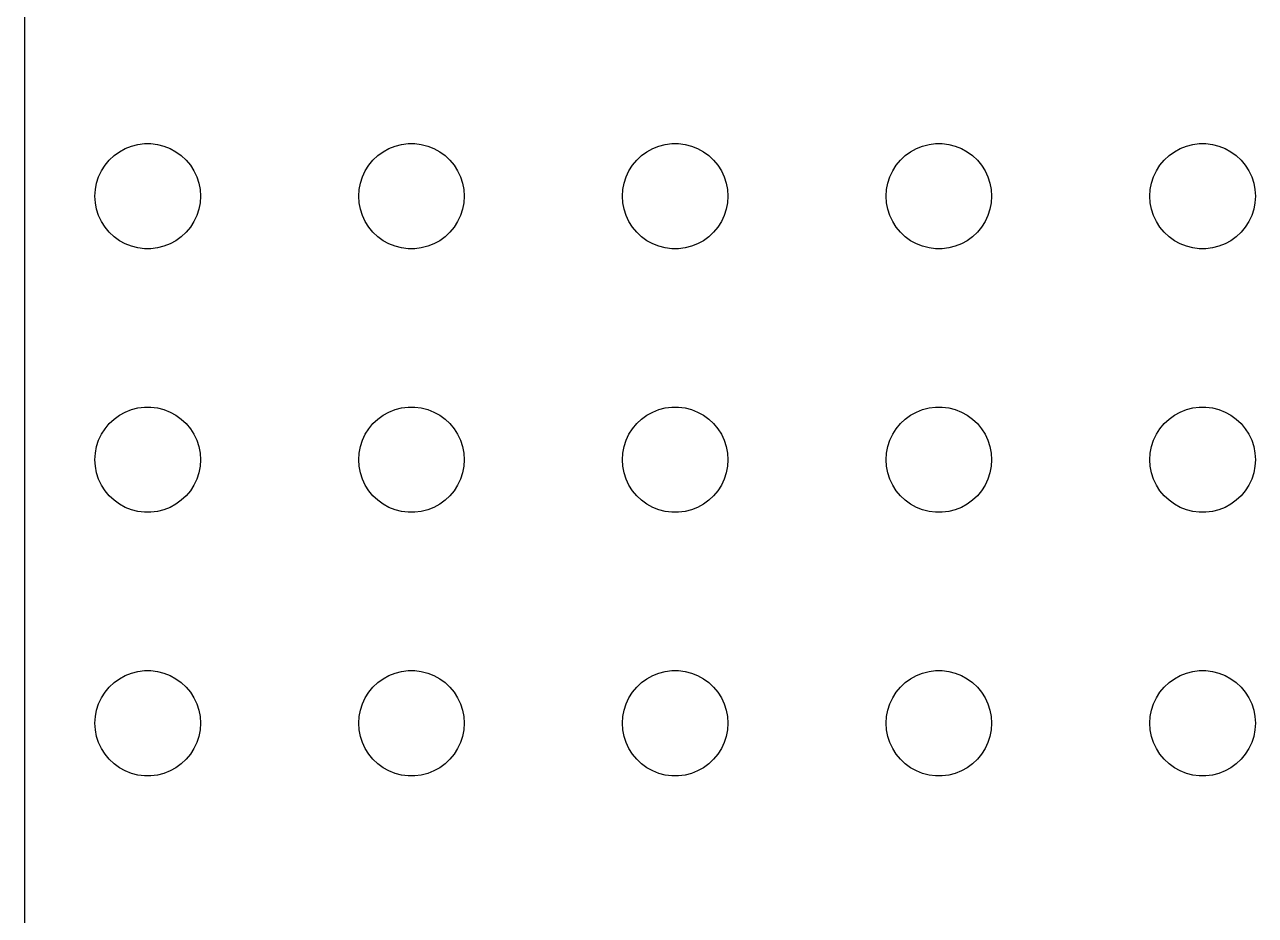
# Model space of a CAD drawing. Header units: metres. Extents: x -150 to 150, y -112 to 112.
# Drawn here: x -149.5 to -79.5, y -55.9 to -5.2 of the extents above; entities that cross this region are included whole.
import ezdxf

# ---------------------------------------------------------------- set-up
doc = ezdxf.new("R2010")
doc.units = ezdxf.units.M

msp = doc.modelspace()

# ---------------------------------------------------------------- linework, layer by layer
for p, q in [((-149.5, 107), (-149.5, -107)), ((-144.412, -12.6884), (-144.107, -12.467)), ((-144.107, -12.467), (-143.777, -12.2855)), ((-143.777, -12.2855), (-143.427, -12.1468)), ((-143.427, -12.1468), (-143.062, -12.0531)), ((-143.062, -12.0531), (-142.688, -12.0059)), ((-142.688, -12.0059), (-142.312, -12.0059)), ((-142.312, -12.0059), (-141.938, -12.0531)), ((-141.938, -12.0531), (-141.573, -12.1468)), ((-141.573, -12.1468), (-141.223, -12.2855)), ((-141.223, -12.2855), (-140.893, -12.467)), ((-140.893, -12.467), (-140.588, -12.6884)), ((-129.412, -12.6884), (-129.107, -12.467)), ((-129.107, -12.467), (-128.777, -12.2855)), ((-128.777, -12.2855), (-128.427, -12.1468)), ((-128.427, -12.1468), (-128.062, -12.0531)), ((-128.062, -12.0531), (-127.688, -12.0059)), ((-127.688, -12.0059), (-127.312, -12.0059)), ((-127.312, -12.0059), (-126.938, -12.0531)), ((-126.938, -12.0531), (-126.573, -12.1468)), ((-126.573, -12.1468), (-126.223, -12.2855)), ((-126.223, -12.2855), (-125.893, -12.467)), ((-125.893, -12.467), (-125.588, -12.6884)), ((-114.412, -12.6884), (-114.107, -12.467)), ((-114.107, -12.467), (-113.777, -12.2855)), ((-113.777, -12.2855), (-113.427, -12.1468)), ((-113.427, -12.1468), (-113.062, -12.0531)), ((-113.062, -12.0531), (-112.688, -12.0059)), ((-112.688, -12.0059), (-112.312, -12.0059)), ((-112.312, -12.0059), (-111.938, -12.0531)), ((-111.938, -12.0531), (-111.573, -12.1468)), ((-111.573, -12.1468), (-111.223, -12.2855)), ((-111.223, -12.2855), (-110.893, -12.467)), ((-110.893, -12.467), (-110.588, -12.6884)), ((-99.4123, -12.6884), (-99.1075, -12.467)), ((-99.1075, -12.467), (-98.7773, -12.2855)), ((-98.7773, -12.2855), (-98.427, -12.1468)), ((-98.427, -12.1468), (-98.0621, -12.0531)), ((-98.0621, -12.0531), (-97.6884, -12.0059)), ((-97.6884, -12.0059), (-97.3116, -12.0059)), ((-97.3116, -12.0059), (-96.9379, -12.0531)), ((-96.9379, -12.0531), (-96.573, -12.1468)), ((-96.573, -12.1468), (-96.2227, -12.2855)), ((-96.2227, -12.2855), (-95.8925, -12.467)), ((-95.8925, -12.467), (-95.5877, -12.6884)), ((-84.4123, -12.6884), (-84.1075, -12.467)), ((-84.1075, -12.467), (-83.7773, -12.2855)), ((-83.7773, -12.2855), (-83.427, -12.1468)), ((-83.427, -12.1468), (-83.0621, -12.0531)), ((-83.0621, -12.0531), (-82.6884, -12.0059)), ((-82.6884, -12.0059), (-82.3116, -12.0059)), ((-82.3116, -12.0059), (-81.9379, -12.0531)), ((-81.9379, -12.0531), (-81.573, -12.1468)), ((-81.573, -12.1468), (-81.2227, -12.2855)), ((-81.2227, -12.2855), (-80.8925, -12.467)), ((-80.8925, -12.467), (-80.5877, -12.6884)), ((-145.129, -13.5547), (-144.927, -13.2366)), ((-144.927, -13.2366), (-144.687, -12.9464)), ((-144.687, -12.9464), (-144.412, -12.6884)), ((-140.588, -12.6884), (-140.313, -12.9464)), ((-140.313, -12.9464), (-140.073, -13.2366)), ((-140.073, -13.2366), (-139.871, -13.5547)), ((-130.129, -13.5547), (-129.927, -13.2366)), ((-129.927, -13.2366), (-129.687, -12.9464)), ((-129.687, -12.9464), (-129.412, -12.6884)), ((-125.588, -12.6884), (-125.313, -12.9464)), ((-125.313, -12.9464), (-125.073, -13.2366)), ((-125.073, -13.2366), (-124.871, -13.5547)), ((-115.129, -13.5547), (-114.927, -13.2366)), ((-114.927, -13.2366), (-114.687, -12.9464)), ((-114.687, -12.9464), (-114.412, -12.6884)), ((-110.588, -12.6884), (-110.313, -12.9464)), ((-110.313, -12.9464), (-110.073, -13.2366)), ((-110.073, -13.2366), (-109.871, -13.5547)), ((-100.129, -13.5547), (-99.927, -13.2366)), ((-99.927, -13.2366), (-99.6869, -12.9464)), ((-99.6869, -12.9464), (-99.4123, -12.6884)), ((-95.5877, -12.6884), (-95.3131, -12.9464)), ((-95.3131, -12.9464), (-95.073, -13.2366)), ((-95.073, -13.2366), (-94.8711, -13.5547)), ((-85.1289, -13.5547), (-84.927, -13.2366)), ((-84.927, -13.2366), (-84.6869, -12.9464)), ((-84.6869, -12.9464), (-84.4123, -12.6884)), ((-80.5877, -12.6884), (-80.3131, -12.9464)), ((-80.3131, -12.9464), (-80.073, -13.2366)), ((-80.073, -13.2366), (-79.8711, -13.5547)), ((-145.406, -14.2539), (-145.289, -13.8956)), ((-145.289, -13.8956), (-145.129, -13.5547)), ((-139.871, -13.5547), (-139.711, -13.8956)), ((-139.711, -13.8956), (-139.594, -14.2539)), ((-130.406, -14.2539), (-130.289, -13.8956)), ((-130.289, -13.8956), (-130.129, -13.5547)), ((-124.871, -13.5547), (-124.711, -13.8956)), ((-124.711, -13.8956), (-124.594, -14.2539)), ((-115.406, -14.2539), (-115.289, -13.8956)), ((-115.289, -13.8956), (-115.129, -13.5547)), ((-109.871, -13.5547), (-109.711, -13.8956)), ((-109.711, -13.8956), (-109.594, -14.2539)), ((-100.406, -14.2539), (-100.289, -13.8956)), ((-100.289, -13.8956), (-100.129, -13.5547)), ((-94.8711, -13.5547), (-94.7107, -13.8956)), ((-94.7107, -13.8956), (-94.5943, -14.2539)), ((-85.4057, -14.2539), (-85.2893, -13.8956)), ((-85.2893, -13.8956), (-85.1289, -13.5547)), ((-79.8711, -13.5547), (-79.7107, -13.8956)), ((-79.7107, -13.8956), (-79.5943, -14.2539)), ((-145.5, -15), (-145.476, -14.624)), ((-145.476, -14.624), (-145.406, -14.2539)), ((-139.594, -14.2539), (-139.524, -14.624)), ((-139.524, -14.624), (-139.5, -15)), ((-130.5, -15), (-130.476, -14.624)), ((-130.476, -14.624), (-130.406, -14.2539)), ((-124.594, -14.2539), (-124.524, -14.624)), ((-124.524, -14.624), (-124.5, -15)), ((-115.5, -15), (-115.476, -14.624)), ((-115.476, -14.624), (-115.406, -14.2539)), ((-109.594, -14.2539), (-109.524, -14.624)), ((-109.524, -14.624), (-109.5, -15)), ((-100.5, -15), (-100.476, -14.624)), ((-100.476, -14.624), (-100.406, -14.2539)), ((-94.5943, -14.2539), (-94.5237, -14.624)), ((-94.5237, -14.624), (-94.5, -15)), ((-85.5, -15), (-85.4763, -14.624)), ((-85.4763, -14.624), (-85.4057, -14.2539)), ((-79.5943, -14.2539), (-79.5237, -14.624)), ((-79.5237, -14.624), (-79.5, -15)), ((-145.476, -15.376), (-145.5, -15)), ((-145.406, -15.7461), (-145.476, -15.376)), ((-139.524, -15.376), (-139.594, -15.7461)), ((-139.5, -15), (-139.524, -15.376)), ((-130.476, -15.376), (-130.5, -15)), ((-130.406, -15.7461), (-130.476, -15.376)), ((-124.524, -15.376), (-124.594, -15.7461)), ((-124.5, -15), (-124.524, -15.376)), ((-115.476, -15.376), (-115.5, -15)), ((-115.406, -15.7461), (-115.476, -15.376)), ((-109.524, -15.376), (-109.594, -15.7461)), ((-109.5, -15), (-109.524, -15.376)), ((-100.476, -15.376), (-100.5, -15)), ((-100.406, -15.7461), (-100.476, -15.376)), ((-94.5237, -15.376), (-94.5943, -15.7461)), ((-94.5, -15), (-94.5237, -15.376)), ((-85.4763, -15.376), (-85.5, -15)), ((-85.4057, -15.7461), (-85.4763, -15.376)), ((-79.5237, -15.376), (-79.5943, -15.7461)), ((-79.5, -15), (-79.5237, -15.376)), ((-145.289, -16.1044), (-145.406, -15.7461)), ((-139.594, -15.7461), (-139.711, -16.1044)), ((-130.289, -16.1044), (-130.406, -15.7461)), ((-124.594, -15.7461), (-124.711, -16.1044)), ((-115.289, -16.1044), (-115.406, -15.7461)), ((-109.594, -15.7461), (-109.711, -16.1044)), ((-100.289, -16.1044), (-100.406, -15.7461)), ((-94.5943, -15.7461), (-94.7107, -16.1044)), ((-85.2893, -16.1044), (-85.4057, -15.7461)), ((-79.5943, -15.7461), (-79.7107, -16.1044)), ((-145.129, -16.4453), (-145.289, -16.1044)), ((-144.927, -16.7634), (-145.129, -16.4453)), ((-144.687, -17.0536), (-144.927, -16.7634)), ((-140.073, -16.7634), (-140.313, -17.0536)), ((-139.871, -16.4453), (-140.073, -16.7634)), ((-139.711, -16.1044), (-139.871, -16.4453)), ((-130.129, -16.4453), (-130.289, -16.1044)), ((-129.927, -16.7634), (-130.129, -16.4453)), ((-129.687, -17.0536), (-129.927, -16.7634)), ((-125.073, -16.7634), (-125.313, -17.0536)), ((-124.871, -16.4453), (-125.073, -16.7634)), ((-124.711, -16.1044), (-124.871, -16.4453)), ((-115.129, -16.4453), (-115.289, -16.1044)), ((-114.927, -16.7634), (-115.129, -16.4453)), ((-114.687, -17.0536), (-114.927, -16.7634)), ((-110.073, -16.7634), (-110.313, -17.0536)), ((-109.871, -16.4453), (-110.073, -16.7634)), ((-109.711, -16.1044), (-109.871, -16.4453)), ((-100.129, -16.4453), (-100.289, -16.1044)), ((-99.927, -16.7634), (-100.129, -16.4453)), ((-99.6869, -17.0536), (-99.927, -16.7634)), ((-95.073, -16.7634), (-95.3131, -17.0536)), ((-94.8711, -16.4453), (-95.073, -16.7634)), ((-94.7107, -16.1044), (-94.8711, -16.4453)), ((-85.1289, -16.4453), (-85.2893, -16.1044)), ((-84.927, -16.7634), (-85.1289, -16.4453)), ((-84.6869, -17.0536), (-84.927, -16.7634)), ((-80.073, -16.7634), (-80.3131, -17.0536)), ((-79.8711, -16.4453), (-80.073, -16.7634)), ((-79.7107, -16.1044), (-79.8711, -16.4453)), ((-144.412, -17.3115), (-144.687, -17.0536)), ((-144.107, -17.533), (-144.412, -17.3115)), ((-140.588, -17.3115), (-140.893, -17.533)), ((-140.313, -17.0536), (-140.588, -17.3115)), ((-129.412, -17.3115), (-129.687, -17.0536)), ((-129.107, -17.533), (-129.412, -17.3115)), ((-125.588, -17.3115), (-125.893, -17.533)), ((-125.313, -17.0536), (-125.588, -17.3115)), ((-114.412, -17.3115), (-114.687, -17.0536)), ((-114.107, -17.533), (-114.412, -17.3115)), ((-110.588, -17.3115), (-110.893, -17.533)), ((-110.313, -17.0536), (-110.588, -17.3115)), ((-99.4123, -17.3115), (-99.6869, -17.0536)), ((-99.1075, -17.533), (-99.4123, -17.3115)), ((-95.5877, -17.3115), (-95.8925, -17.533)), ((-95.3131, -17.0536), (-95.5877, -17.3115)), ((-84.4123, -17.3115), (-84.6869, -17.0536)), ((-84.1075, -17.533), (-84.4123, -17.3115)), ((-80.5877, -17.3115), (-80.8925, -17.533)), ((-80.3131, -17.0536), (-80.5877, -17.3115)), ((-143.777, -17.7145), (-144.107, -17.533)), ((-143.427, -17.8532), (-143.777, -17.7145)), ((-143.062, -17.9469), (-143.427, -17.8532)), ((-142.688, -17.9941), (-143.062, -17.9469)), ((-142.312, -17.9941), (-142.688, -17.9941)), ((-141.938, -17.9469), (-142.312, -17.9941)), ((-141.573, -17.8532), (-141.938, -17.9469)), ((-141.223, -17.7145), (-141.573, -17.8532)), ((-140.893, -17.533), (-141.223, -17.7145)), ((-128.777, -17.7145), (-129.107, -17.533)), ((-128.427, -17.8532), (-128.777, -17.7145)), ((-128.062, -17.9469), (-128.427, -17.8532)), ((-127.688, -17.9941), (-128.062, -17.9469)), ((-127.312, -17.9941), (-127.688, -17.9941)), ((-126.938, -17.9469), (-127.312, -17.9941)), ((-126.573, -17.8532), (-126.938, -17.9469)), ((-126.223, -17.7145), (-126.573, -17.8532)), ((-125.893, -17.533), (-126.223, -17.7145)), ((-113.777, -17.7145), (-114.107, -17.533)), ((-113.427, -17.8532), (-113.777, -17.7145)), ((-113.062, -17.9469), (-113.427, -17.8532)), ((-112.688, -17.9941), (-113.062, -17.9469)), ((-112.312, -17.9941), (-112.688, -17.9941)), ((-111.938, -17.9469), (-112.312, -17.9941)), ((-111.573, -17.8532), (-111.938, -17.9469)), ((-111.223, -17.7145), (-111.573, -17.8532)), ((-110.893, -17.533), (-111.223, -17.7145)), ((-98.7773, -17.7145), (-99.1075, -17.533)), ((-98.427, -17.8532), (-98.7773, -17.7145)), ((-98.0621, -17.9469), (-98.427, -17.8532)), ((-97.6884, -17.9941), (-98.0621, -17.9469)), ((-97.3116, -17.9941), (-97.6884, -17.9941)), ((-96.9379, -17.9469), (-97.3116, -17.9941)), ((-96.573, -17.8532), (-96.9379, -17.9469)), ((-96.2227, -17.7145), (-96.573, -17.8532)), ((-95.8925, -17.533), (-96.2227, -17.7145)), ((-83.7773, -17.7145), (-84.1075, -17.533)), ((-83.427, -17.8532), (-83.7773, -17.7145)), ((-83.0621, -17.9469), (-83.427, -17.8532)), ((-82.6884, -17.9941), (-83.0621, -17.9469)), ((-82.3116, -17.9941), (-82.6884, -17.9941)), ((-81.9379, -17.9469), (-82.3116, -17.9941)), ((-81.573, -17.8532), (-81.9379, -17.9469)), ((-81.2227, -17.7145), (-81.573, -17.8532)), ((-80.8925, -17.533), (-81.2227, -17.7145)), ((-144.107, -27.467), (-143.777, -27.2855)), ((-143.777, -27.2855), (-143.427, -27.1468)), ((-143.427, -27.1468), (-143.062, -27.0531)), ((-143.062, -27.0531), (-142.688, -27.0059)), ((-142.688, -27.0059), (-142.312, -27.0059)), ((-142.312, -27.0059), (-141.938, -27.0531)), ((-141.938, -27.0531), (-141.573, -27.1468)), ((-141.573, -27.1468), (-141.223, -27.2855)), ((-141.223, -27.2855), (-140.893, -27.467)), ((-129.107, -27.467), (-128.777, -27.2855)), ((-128.777, -27.2855), (-128.427, -27.1468)), ((-128.427, -27.1468), (-128.062, -27.0531)), ((-128.062, -27.0531), (-127.688, -27.0059)), ((-127.688, -27.0059), (-127.312, -27.0059)), ((-127.312, -27.0059), (-126.938, -27.0531)), ((-126.938, -27.0531), (-126.573, -27.1468)), ((-126.573, -27.1468), (-126.223, -27.2855)), ((-126.223, -27.2855), (-125.893, -27.467)), ((-114.107, -27.467), (-113.777, -27.2855)), ((-113.777, -27.2855), (-113.427, -27.1468)), ((-113.427, -27.1468), (-113.062, -27.0531)), ((-113.062, -27.0531), (-112.688, -27.0059)), ((-112.688, -27.0059), (-112.312, -27.0059)), ((-112.312, -27.0059), (-111.938, -27.0531)), ((-111.938, -27.0531), (-111.573, -27.1468)), ((-111.573, -27.1468), (-111.223, -27.2855)), ((-111.223, -27.2855), (-110.893, -27.467)), ((-99.1075, -27.467), (-98.7773, -27.2855)), ((-98.7773, -27.2855), (-98.427, -27.1468)), ((-98.427, -27.1468), (-98.0621, -27.0531)), ((-98.0621, -27.0531), (-97.6884, -27.0059)), ((-97.6884, -27.0059), (-97.3116, -27.0059)), ((-97.3116, -27.0059), (-96.9379, -27.0531)), ((-96.9379, -27.0531), (-96.573, -27.1468)), ((-96.573, -27.1468), (-96.2227, -27.2855)), ((-96.2227, -27.2855), (-95.8925, -27.467)), ((-84.1075, -27.467), (-83.7773, -27.2855)), ((-83.7773, -27.2855), (-83.427, -27.1468)), ((-83.427, -27.1468), (-83.0621, -27.0531)), ((-83.0621, -27.0531), (-82.6884, -27.0059)), ((-82.6884, -27.0059), (-82.3116, -27.0059)), ((-82.3116, -27.0059), (-81.9379, -27.0531)), ((-81.9379, -27.0531), (-81.573, -27.1468)), ((-81.573, -27.1468), (-81.2227, -27.2855)), ((-81.2227, -27.2855), (-80.8925, -27.467)), ((-144.927, -28.2366), (-144.687, -27.9464)), ((-144.687, -27.9464), (-144.412, -27.6884)), ((-144.412, -27.6884), (-144.107, -27.467)), ((-140.893, -27.467), (-140.588, -27.6884)), ((-140.588, -27.6884), (-140.313, -27.9464)), ((-140.313, -27.9464), (-140.073, -28.2366)), ((-129.927, -28.2366), (-129.687, -27.9464)), ((-129.687, -27.9464), (-129.412, -27.6884)), ((-129.412, -27.6884), (-129.107, -27.467)), ((-125.893, -27.467), (-125.588, -27.6884)), ((-125.588, -27.6884), (-125.313, -27.9464)), ((-125.313, -27.9464), (-125.073, -28.2366)), ((-114.927, -28.2366), (-114.687, -27.9464)), ((-114.687, -27.9464), (-114.412, -27.6884)), ((-114.412, -27.6884), (-114.107, -27.467)), ((-110.893, -27.467), (-110.588, -27.6884)), ((-110.588, -27.6884), (-110.313, -27.9464)), ((-110.313, -27.9464), (-110.073, -28.2366)), ((-99.927, -28.2366), (-99.6869, -27.9464)), ((-99.6869, -27.9464), (-99.4123, -27.6884)), ((-99.4123, -27.6884), (-99.1075, -27.467)), ((-95.8925, -27.467), (-95.5877, -27.6884)), ((-95.5877, -27.6884), (-95.3131, -27.9464)), ((-95.3131, -27.9464), (-95.073, -28.2366)), ((-84.927, -28.2366), (-84.6869, -27.9464)), ((-84.6869, -27.9464), (-84.4123, -27.6884)), ((-84.4123, -27.6884), (-84.1075, -27.467)), ((-80.8925, -27.467), (-80.5877, -27.6884)), ((-80.5877, -27.6884), (-80.3131, -27.9464)), ((-80.3131, -27.9464), (-80.073, -28.2366)), ((-145.289, -28.8956), (-145.129, -28.5547)), ((-145.129, -28.5547), (-144.927, -28.2366)), ((-140.073, -28.2366), (-139.871, -28.5547)), ((-139.871, -28.5547), (-139.711, -28.8956)), ((-130.289, -28.8956), (-130.129, -28.5547)), ((-130.129, -28.5547), (-129.927, -28.2366)), ((-125.073, -28.2366), (-124.871, -28.5547)), ((-124.871, -28.5547), (-124.711, -28.8956)), ((-115.289, -28.8956), (-115.129, -28.5547)), ((-115.129, -28.5547), (-114.927, -28.2366)), ((-110.073, -28.2366), (-109.871, -28.5547)), ((-109.871, -28.5547), (-109.711, -28.8956)), ((-100.289, -28.8956), (-100.129, -28.5547)), ((-100.129, -28.5547), (-99.927, -28.2366)), ((-95.073, -28.2366), (-94.8711, -28.5547)), ((-94.8711, -28.5547), (-94.7107, -28.8956)), ((-85.2893, -28.8956), (-85.1289, -28.5547)), ((-85.1289, -28.5547), (-84.927, -28.2366)), ((-80.073, -28.2366), (-79.8711, -28.5547)), ((-79.8711, -28.5547), (-79.7107, -28.8956)), ((-145.476, -29.624), (-145.406, -29.2539)), ((-145.406, -29.2539), (-145.289, -28.8956)), ((-139.711, -28.8956), (-139.594, -29.2539)), ((-139.594, -29.2539), (-139.524, -29.624)), ((-130.476, -29.624), (-130.406, -29.2539)), ((-130.406, -29.2539), (-130.289, -28.8956)), ((-124.711, -28.8956), (-124.594, -29.2539)), ((-124.594, -29.2539), (-124.524, -29.624)), ((-115.476, -29.624), (-115.406, -29.2539)), ((-115.406, -29.2539), (-115.289, -28.8956)), ((-109.711, -28.8956), (-109.594, -29.2539)), ((-109.594, -29.2539), (-109.524, -29.624)), ((-100.476, -29.624), (-100.406, -29.2539)), ((-100.406, -29.2539), (-100.289, -28.8956)), ((-94.7107, -28.8956), (-94.5943, -29.2539)), ((-94.5943, -29.2539), (-94.5237, -29.624)), ((-85.4763, -29.624), (-85.4057, -29.2539)), ((-85.4057, -29.2539), (-85.2893, -28.8956)), ((-79.7107, -28.8956), (-79.5943, -29.2539)), ((-79.5943, -29.2539), (-79.5237, -29.624)), ((-145.5, -30), (-145.476, -29.624)), ((-145.476, -30.376), (-145.5, -30)), ((-139.524, -29.624), (-139.5, -30)), ((-139.5, -30), (-139.524, -30.376)), ((-130.5, -30), (-130.476, -29.624)), ((-130.476, -30.376), (-130.5, -30)), ((-124.524, -29.624), (-124.5, -30)), ((-124.5, -30), (-124.524, -30.376)), ((-115.5, -30), (-115.476, -29.624)), ((-115.476, -30.376), (-115.5, -30)), ((-109.524, -29.624), (-109.5, -30)), ((-109.5, -30), (-109.524, -30.376)), ((-100.5, -30), (-100.476, -29.624)), ((-100.476, -30.376), (-100.5, -30)), ((-94.5237, -29.624), (-94.5, -30)), ((-94.5, -30), (-94.5237, -30.376)), ((-85.5, -30), (-85.4763, -29.624)), ((-85.4763, -30.376), (-85.5, -30)), ((-79.5237, -29.624), (-79.5, -30)), ((-79.5, -30), (-79.5237, -30.376)), ((-145.406, -30.7461), (-145.476, -30.376)), ((-145.289, -31.1044), (-145.406, -30.7461)), ((-139.594, -30.7461), (-139.711, -31.1044)), ((-139.524, -30.376), (-139.594, -30.7461)), ((-130.406, -30.7461), (-130.476, -30.376)), ((-130.289, -31.1044), (-130.406, -30.7461)), ((-124.594, -30.7461), (-124.711, -31.1044)), ((-124.524, -30.376), (-124.594, -30.7461)), ((-115.406, -30.7461), (-115.476, -30.376)), ((-115.289, -31.1044), (-115.406, -30.7461)), ((-109.594, -30.7461), (-109.711, -31.1044)), ((-109.524, -30.376), (-109.594, -30.7461)), ((-100.406, -30.7461), (-100.476, -30.376)), ((-100.289, -31.1044), (-100.406, -30.7461)), ((-94.5943, -30.7461), (-94.7107, -31.1044)), ((-94.5237, -30.376), (-94.5943, -30.7461)), ((-85.4057, -30.7461), (-85.4763, -30.376)), ((-85.2893, -31.1044), (-85.4057, -30.7461)), ((-79.5943, -30.7461), (-79.7107, -31.1044)), ((-79.5237, -30.376), (-79.5943, -30.7461)), ((-145.129, -31.4453), (-145.289, -31.1044)), ((-144.927, -31.7634), (-145.129, -31.4453)), ((-139.871, -31.4453), (-140.073, -31.7634)), ((-139.711, -31.1044), (-139.871, -31.4453)), ((-130.129, -31.4453), (-130.289, -31.1044)), ((-129.927, -31.7634), (-130.129, -31.4453)), ((-124.871, -31.4453), (-125.073, -31.7634)), ((-124.711, -31.1044), (-124.871, -31.4453)), ((-115.129, -31.4453), (-115.289, -31.1044)), ((-114.927, -31.7634), (-115.129, -31.4453)), ((-109.871, -31.4453), (-110.073, -31.7634)), ((-109.711, -31.1044), (-109.871, -31.4453)), ((-100.129, -31.4453), (-100.289, -31.1044)), ((-99.927, -31.7634), (-100.129, -31.4453)), ((-94.8711, -31.4453), (-95.073, -31.7634)), ((-94.7107, -31.1044), (-94.8711, -31.4453)), ((-85.1289, -31.4453), (-85.2893, -31.1044)), ((-84.927, -31.7634), (-85.1289, -31.4453)), ((-79.8711, -31.4453), (-80.073, -31.7634)), ((-79.7107, -31.1044), (-79.8711, -31.4453)), ((-144.687, -32.0536), (-144.927, -31.7634)), ((-144.412, -32.3115), (-144.687, -32.0536)), ((-140.313, -32.0536), (-140.588, -32.3115)), ((-140.073, -31.7634), (-140.313, -32.0536)), ((-129.687, -32.0536), (-129.927, -31.7634)), ((-129.412, -32.3115), (-129.687, -32.0536)), ((-125.313, -32.0536), (-125.588, -32.3115)), ((-125.073, -31.7634), (-125.313, -32.0536)), ((-114.687, -32.0536), (-114.927, -31.7634)), ((-114.412, -32.3115), (-114.687, -32.0536)), ((-110.313, -32.0536), (-110.588, -32.3115)), ((-110.073, -31.7634), (-110.313, -32.0536)), ((-99.6869, -32.0536), (-99.927, -31.7634)), ((-99.4123, -32.3115), (-99.6869, -32.0536)), ((-95.3131, -32.0536), (-95.5877, -32.3115)), ((-95.073, -31.7634), (-95.3131, -32.0536)), ((-84.6869, -32.0536), (-84.927, -31.7634)), ((-84.4123, -32.3115), (-84.6869, -32.0536)), ((-80.3131, -32.0536), (-80.5877, -32.3115)), ((-80.073, -31.7634), (-80.3131, -32.0536)), ((-144.107, -32.533), (-144.412, -32.3115)), ((-143.777, -32.7145), (-144.107, -32.533)), ((-143.427, -32.8532), (-143.777, -32.7145)), ((-143.062, -32.9469), (-143.427, -32.8532)), ((-141.573, -32.8532), (-141.938, -32.9469)), ((-141.223, -32.7145), (-141.573, -32.8532)), ((-140.893, -32.533), (-141.223, -32.7145)), ((-140.588, -32.3115), (-140.893, -32.533)), ((-129.107, -32.533), (-129.412, -32.3115)), ((-128.777, -32.7145), (-129.107, -32.533)), ((-128.427, -32.8532), (-128.777, -32.7145)), ((-128.062, -32.9469), (-128.427, -32.8532)), ((-126.573, -32.8532), (-126.938, -32.9469)), ((-126.223, -32.7145), (-126.573, -32.8532)), ((-125.893, -32.533), (-126.223, -32.7145)), ((-125.588, -32.3115), (-125.893, -32.533)), ((-114.107, -32.533), (-114.412, -32.3115)), ((-113.777, -32.7145), (-114.107, -32.533)), ((-113.427, -32.8532), (-113.777, -32.7145)), ((-113.062, -32.9469), (-113.427, -32.8532)), ((-111.573, -32.8532), (-111.938, -32.9469)), ((-111.223, -32.7145), (-111.573, -32.8532)), ((-110.893, -32.533), (-111.223, -32.7145)), ((-110.588, -32.3115), (-110.893, -32.533)), ((-99.1075, -32.533), (-99.4123, -32.3115)), ((-98.7773, -32.7145), (-99.1075, -32.533)), ((-98.427, -32.8532), (-98.7773, -32.7145)), ((-98.0621, -32.9469), (-98.427, -32.8532)), ((-96.573, -32.8532), (-96.9379, -32.9469)), ((-96.2227, -32.7145), (-96.573, -32.8532)), ((-95.8925, -32.533), (-96.2227, -32.7145)), ((-95.5877, -32.3115), (-95.8925, -32.533)), ((-84.1075, -32.533), (-84.4123, -32.3115)), ((-83.7773, -32.7145), (-84.1075, -32.533)), ((-83.427, -32.8532), (-83.7773, -32.7145)), ((-83.0621, -32.9469), (-83.427, -32.8532)), ((-81.573, -32.8532), (-81.9379, -32.9469)), ((-81.2227, -32.7145), (-81.573, -32.8532)), ((-80.8925, -32.533), (-81.2227, -32.7145)), ((-80.5877, -32.3115), (-80.8925, -32.533)), ((-142.688, -32.9941), (-143.062, -32.9469)), ((-142.312, -32.9941), (-142.688, -32.9941)), ((-141.938, -32.9469), (-142.312, -32.9941)), ((-127.688, -32.9941), (-128.062, -32.9469)), ((-127.312, -32.9941), (-127.688, -32.9941)), ((-126.938, -32.9469), (-127.312, -32.9941)), ((-112.688, -32.9941), (-113.062, -32.9469)), ((-112.312, -32.9941), (-112.688, -32.9941)), ((-111.938, -32.9469), (-112.312, -32.9941)), ((-97.6884, -32.9941), (-98.0621, -32.9469)), ((-97.3116, -32.9941), (-97.6884, -32.9941)), ((-96.9379, -32.9469), (-97.3116, -32.9941)), ((-82.6884, -32.9941), (-83.0621, -32.9469)), ((-82.3116, -32.9941), (-82.6884, -32.9941)), ((-81.9379, -32.9469), (-82.3116, -32.9941)), ((-144.687, -42.9464), (-144.412, -42.6885)), ((-144.412, -42.6885), (-144.107, -42.467)), ((-144.107, -42.467), (-143.777, -42.2855)), ((-143.777, -42.2855), (-143.427, -42.1468)), ((-143.427, -42.1468), (-143.062, -42.0531)), ((-143.062, -42.0531), (-142.688, -42.0059)), ((-142.688, -42.0059), (-142.312, -42.0059)), ((-142.312, -42.0059), (-141.938, -42.0531)), ((-141.938, -42.0531), (-141.573, -42.1468)), ((-141.573, -42.1468), (-141.223, -42.2855)), ((-141.223, -42.2855), (-140.893, -42.467)), ((-140.893, -42.467), (-140.588, -42.6885)), ((-140.588, -42.6885), (-140.313, -42.9464)), ((-129.687, -42.9464), (-129.412, -42.6885)), ((-129.412, -42.6885), (-129.107, -42.467)), ((-129.107, -42.467), (-128.777, -42.2855)), ((-128.777, -42.2855), (-128.427, -42.1468)), ((-128.427, -42.1468), (-128.062, -42.0531)), ((-128.062, -42.0531), (-127.688, -42.0059)), ((-127.688, -42.0059), (-127.312, -42.0059)), ((-127.312, -42.0059), (-126.938, -42.0531)), ((-126.938, -42.0531), (-126.573, -42.1468)), ((-126.573, -42.1468), (-126.223, -42.2855)), ((-126.223, -42.2855), (-125.893, -42.467)), ((-125.893, -42.467), (-125.588, -42.6885)), ((-125.588, -42.6885), (-125.313, -42.9464)), ((-114.687, -42.9464), (-114.412, -42.6885)), ((-114.412, -42.6885), (-114.107, -42.467)), ((-114.107, -42.467), (-113.777, -42.2855)), ((-113.777, -42.2855), (-113.427, -42.1468)), ((-113.427, -42.1468), (-113.062, -42.0531)), ((-113.062, -42.0531), (-112.688, -42.0059)), ((-112.688, -42.0059), (-112.312, -42.0059)), ((-112.312, -42.0059), (-111.938, -42.0531)), ((-111.938, -42.0531), (-111.573, -42.1468)), ((-111.573, -42.1468), (-111.223, -42.2855)), ((-111.223, -42.2855), (-110.893, -42.467)), ((-110.893, -42.467), (-110.588, -42.6885)), ((-110.588, -42.6885), (-110.313, -42.9464)), ((-99.6869, -42.9464), (-99.4123, -42.6885)), ((-99.4123, -42.6885), (-99.1075, -42.467)), ((-99.1075, -42.467), (-98.7773, -42.2855)), ((-98.7773, -42.2855), (-98.427, -42.1468)), ((-98.427, -42.1468), (-98.0621, -42.0531)), ((-98.0621, -42.0531), (-97.6884, -42.0059)), ((-97.6884, -42.0059), (-97.3116, -42.0059)), ((-97.3116, -42.0059), (-96.9379, -42.0531)), ((-96.9379, -42.0531), (-96.573, -42.1468)), ((-96.573, -42.1468), (-96.2227, -42.2855)), ((-96.2227, -42.2855), (-95.8925, -42.467)), ((-95.8925, -42.467), (-95.5877, -42.6885)), ((-95.5877, -42.6885), (-95.3131, -42.9464)), ((-84.6869, -42.9464), (-84.4123, -42.6885)), ((-84.4123, -42.6885), (-84.1075, -42.467)), ((-84.1075, -42.467), (-83.7773, -42.2855)), ((-83.7773, -42.2855), (-83.427, -42.1468)), ((-83.427, -42.1468), (-83.0621, -42.0531)), ((-83.0621, -42.0531), (-82.6884, -42.0059)), ((-82.6884, -42.0059), (-82.3116, -42.0059)), ((-82.3116, -42.0059), (-81.9379, -42.0531)), ((-81.9379, -42.0531), (-81.573, -42.1468)), ((-81.573, -42.1468), (-81.2227, -42.2855)), ((-81.2227, -42.2855), (-80.8925, -42.467)), ((-80.8925, -42.467), (-80.5877, -42.6885)), ((-80.5877, -42.6885), (-80.3131, -42.9464)), ((-145.129, -43.5547), (-144.927, -43.2366)), ((-144.927, -43.2366), (-144.687, -42.9464)), ((-140.313, -42.9464), (-140.073, -43.2366)), ((-140.073, -43.2366), (-139.871, -43.5547)), ((-130.129, -43.5547), (-129.927, -43.2366)), ((-129.927, -43.2366), (-129.687, -42.9464)), ((-125.313, -42.9464), (-125.073, -43.2366)), ((-125.073, -43.2366), (-124.871, -43.5547)), ((-115.129, -43.5547), (-114.927, -43.2366)), ((-114.927, -43.2366), (-114.687, -42.9464)), ((-110.313, -42.9464), (-110.073, -43.2366)), ((-110.073, -43.2366), (-109.871, -43.5547)), ((-100.129, -43.5547), (-99.927, -43.2366)), ((-99.927, -43.2366), (-99.6869, -42.9464)), ((-95.3131, -42.9464), (-95.073, -43.2366)), ((-95.073, -43.2366), (-94.8711, -43.5547)), ((-85.1289, -43.5547), (-84.927, -43.2366)), ((-84.927, -43.2366), (-84.6869, -42.9464)), ((-80.3131, -42.9464), (-80.073, -43.2366)), ((-80.073, -43.2366), (-79.8711, -43.5547)), ((-145.406, -44.2539), (-145.289, -43.8956)), ((-145.289, -43.8956), (-145.129, -43.5547)), ((-139.871, -43.5547), (-139.711, -43.8956)), ((-139.711, -43.8956), (-139.594, -44.2539)), ((-130.406, -44.2539), (-130.289, -43.8956)), ((-130.289, -43.8956), (-130.129, -43.5547)), ((-124.871, -43.5547), (-124.711, -43.8956)), ((-124.711, -43.8956), (-124.594, -44.2539)), ((-115.406, -44.2539), (-115.289, -43.8956)), ((-115.289, -43.8956), (-115.129, -43.5547)), ((-109.871, -43.5547), (-109.711, -43.8956)), ((-109.711, -43.8956), (-109.594, -44.2539)), ((-100.406, -44.2539), (-100.289, -43.8956)), ((-100.289, -43.8956), (-100.129, -43.5547)), ((-94.8711, -43.5547), (-94.7107, -43.8956)), ((-94.7107, -43.8956), (-94.5943, -44.2539)), ((-85.4057, -44.2539), (-85.2893, -43.8956)), ((-85.2893, -43.8956), (-85.1289, -43.5547)), ((-79.8711, -43.5547), (-79.7107, -43.8956)), ((-79.7107, -43.8956), (-79.5943, -44.2539)), ((-145.5, -45), (-145.476, -44.624)), ((-145.476, -44.624), (-145.406, -44.2539)), ((-139.594, -44.2539), (-139.524, -44.624)), ((-139.524, -44.624), (-139.5, -45)), ((-130.5, -45), (-130.476, -44.624)), ((-130.476, -44.624), (-130.406, -44.2539)), ((-124.594, -44.2539), (-124.524, -44.624)), ((-124.524, -44.624), (-124.5, -45)), ((-115.5, -45), (-115.476, -44.624)), ((-115.476, -44.624), (-115.406, -44.2539)), ((-109.594, -44.2539), (-109.524, -44.624)), ((-109.524, -44.624), (-109.5, -45)), ((-100.5, -45), (-100.476, -44.624)), ((-100.476, -44.624), (-100.406, -44.2539)), ((-94.5943, -44.2539), (-94.5237, -44.624)), ((-94.5237, -44.624), (-94.5, -45)), ((-85.5, -45), (-85.4763, -44.624)), ((-85.4763, -44.624), (-85.4057, -44.2539)), ((-79.5943, -44.2539), (-79.5237, -44.624)), ((-79.5237, -44.624), (-79.5, -45)), ((-145.476, -45.376), (-145.5, -45)), ((-145.406, -45.7461), (-145.476, -45.376)), ((-139.524, -45.376), (-139.594, -45.7461)), ((-139.5, -45), (-139.524, -45.376)), ((-130.476, -45.376), (-130.5, -45)), ((-130.406, -45.7461), (-130.476, -45.376)), ((-124.524, -45.376), (-124.594, -45.7461)), ((-124.5, -45), (-124.524, -45.376)), ((-115.476, -45.376), (-115.5, -45)), ((-115.406, -45.7461), (-115.476, -45.376)), ((-109.524, -45.376), (-109.594, -45.7461)), ((-109.5, -45), (-109.524, -45.376)), ((-100.476, -45.376), (-100.5, -45)), ((-100.406, -45.7461), (-100.476, -45.376)), ((-94.5237, -45.376), (-94.5943, -45.7461)), ((-94.5, -45), (-94.5237, -45.376)), ((-85.4763, -45.376), (-85.5, -45)), ((-85.4057, -45.7461), (-85.4763, -45.376)), ((-79.5237, -45.376), (-79.5943, -45.7461)), ((-79.5, -45), (-79.5237, -45.376)), ((-145.289, -46.1044), (-145.406, -45.7461)), ((-145.129, -46.4453), (-145.289, -46.1044)), ((-139.711, -46.1044), (-139.871, -46.4453)), ((-139.594, -45.7461), (-139.711, -46.1044)), ((-130.289, -46.1044), (-130.406, -45.7461)), ((-130.129, -46.4453), (-130.289, -46.1044)), ((-124.711, -46.1044), (-124.871, -46.4453)), ((-124.594, -45.7461), (-124.711, -46.1044)), ((-115.289, -46.1044), (-115.406, -45.7461)), ((-115.129, -46.4453), (-115.289, -46.1044)), ((-109.711, -46.1044), (-109.871, -46.4453)), ((-109.594, -45.7461), (-109.711, -46.1044)), ((-100.289, -46.1044), (-100.406, -45.7461)), ((-100.129, -46.4453), (-100.289, -46.1044)), ((-94.7107, -46.1044), (-94.8711, -46.4453)), ((-94.5943, -45.7461), (-94.7107, -46.1044)), ((-85.2893, -46.1044), (-85.4057, -45.7461)), ((-85.1289, -46.4453), (-85.2893, -46.1044)), ((-79.7107, -46.1044), (-79.8711, -46.4453)), ((-79.5943, -45.7461), (-79.7107, -46.1044)), ((-144.927, -46.7634), (-145.129, -46.4453)), ((-144.687, -47.0536), (-144.927, -46.7634)), ((-140.073, -46.7634), (-140.313, -47.0536)), ((-139.871, -46.4453), (-140.073, -46.7634)), ((-129.927, -46.7634), (-130.129, -46.4453)), ((-129.687, -47.0536), (-129.927, -46.7634)), ((-125.073, -46.7634), (-125.313, -47.0536)), ((-124.871, -46.4453), (-125.073, -46.7634)), ((-114.927, -46.7634), (-115.129, -46.4453)), ((-114.687, -47.0536), (-114.927, -46.7634)), ((-110.073, -46.7634), (-110.313, -47.0536)), ((-109.871, -46.4453), (-110.073, -46.7634)), ((-99.927, -46.7634), (-100.129, -46.4453)), ((-99.6869, -47.0536), (-99.927, -46.7634)), ((-95.073, -46.7634), (-95.3131, -47.0536)), ((-94.8711, -46.4453), (-95.073, -46.7634)), ((-84.927, -46.7634), (-85.1289, -46.4453)), ((-84.6869, -47.0536), (-84.927, -46.7634)), ((-80.073, -46.7634), (-80.3131, -47.0536)), ((-79.8711, -46.4453), (-80.073, -46.7634)), ((-144.412, -47.3115), (-144.687, -47.0536)), ((-144.107, -47.533), (-144.412, -47.3115)), ((-143.777, -47.7145), (-144.107, -47.533)), ((-140.893, -47.533), (-141.223, -47.7145)), ((-140.588, -47.3115), (-140.893, -47.533)), ((-140.313, -47.0536), (-140.588, -47.3115)), ((-129.412, -47.3115), (-129.687, -47.0536)), ((-129.107, -47.533), (-129.412, -47.3115)), ((-128.777, -47.7145), (-129.107, -47.533)), ((-125.893, -47.533), (-126.223, -47.7145)), ((-125.588, -47.3115), (-125.893, -47.533)), ((-125.313, -47.0536), (-125.588, -47.3115)), ((-114.412, -47.3115), (-114.687, -47.0536)), ((-114.107, -47.533), (-114.412, -47.3115)), ((-113.777, -47.7145), (-114.107, -47.533)), ((-110.893, -47.533), (-111.223, -47.7145)), ((-110.588, -47.3115), (-110.893, -47.533)), ((-110.313, -47.0536), (-110.588, -47.3115)), ((-99.4123, -47.3115), (-99.6869, -47.0536)), ((-99.1075, -47.533), (-99.4123, -47.3115)), ((-98.7773, -47.7145), (-99.1075, -47.533)), ((-95.8925, -47.533), (-96.2227, -47.7145)), ((-95.5877, -47.3115), (-95.8925, -47.533)), ((-95.3131, -47.0536), (-95.5877, -47.3115)), ((-84.4123, -47.3115), (-84.6869, -47.0536)), ((-84.1075, -47.533), (-84.4123, -47.3115)), ((-83.7773, -47.7145), (-84.1075, -47.533)), ((-80.8925, -47.533), (-81.2227, -47.7145)), ((-80.5877, -47.3115), (-80.8925, -47.533)), ((-80.3131, -47.0536), (-80.5877, -47.3115)), ((-143.427, -47.8532), (-143.777, -47.7145)), ((-143.062, -47.9469), (-143.427, -47.8532)), ((-142.688, -47.9941), (-143.062, -47.9469)), ((-142.312, -47.9941), (-142.688, -47.9941)), ((-141.938, -47.9469), (-142.312, -47.9941)), ((-141.573, -47.8532), (-141.938, -47.9469)), ((-141.223, -47.7145), (-141.573, -47.8532)), ((-128.427, -47.8532), (-128.777, -47.7145)), ((-128.062, -47.9469), (-128.427, -47.8532)), ((-127.688, -47.9941), (-128.062, -47.9469)), ((-127.312, -47.9941), (-127.688, -47.9941)), ((-126.938, -47.9469), (-127.312, -47.9941)), ((-126.573, -47.8532), (-126.938, -47.9469)), ((-126.223, -47.7145), (-126.573, -47.8532)), ((-113.427, -47.8532), (-113.777, -47.7145)), ((-113.062, -47.9469), (-113.427, -47.8532)), ((-112.688, -47.9941), (-113.062, -47.9469)), ((-112.312, -47.9941), (-112.688, -47.9941)), ((-111.938, -47.9469), (-112.312, -47.9941)), ((-111.573, -47.8532), (-111.938, -47.9469)), ((-111.223, -47.7145), (-111.573, -47.8532)), ((-98.427, -47.8532), (-98.7773, -47.7145)), ((-98.0621, -47.9469), (-98.427, -47.8532)), ((-97.6884, -47.9941), (-98.0621, -47.9469)), ((-97.3116, -47.9941), (-97.6884, -47.9941)), ((-96.9379, -47.9469), (-97.3116, -47.9941)), ((-96.573, -47.8532), (-96.9379, -47.9469)), ((-96.2227, -47.7145), (-96.573, -47.8532)), ((-83.427, -47.8532), (-83.7773, -47.7145)), ((-83.0621, -47.9469), (-83.427, -47.8532)), ((-82.6884, -47.9941), (-83.0621, -47.9469)), ((-82.3116, -47.9941), (-82.6884, -47.9941)), ((-81.9379, -47.9469), (-82.3116, -47.9941)), ((-81.573, -47.8532), (-81.9379, -47.9469)), ((-81.2227, -47.7145), (-81.573, -47.8532))]:
    msp.add_line(p, q)

doc.saveas('drawing.dxf')
